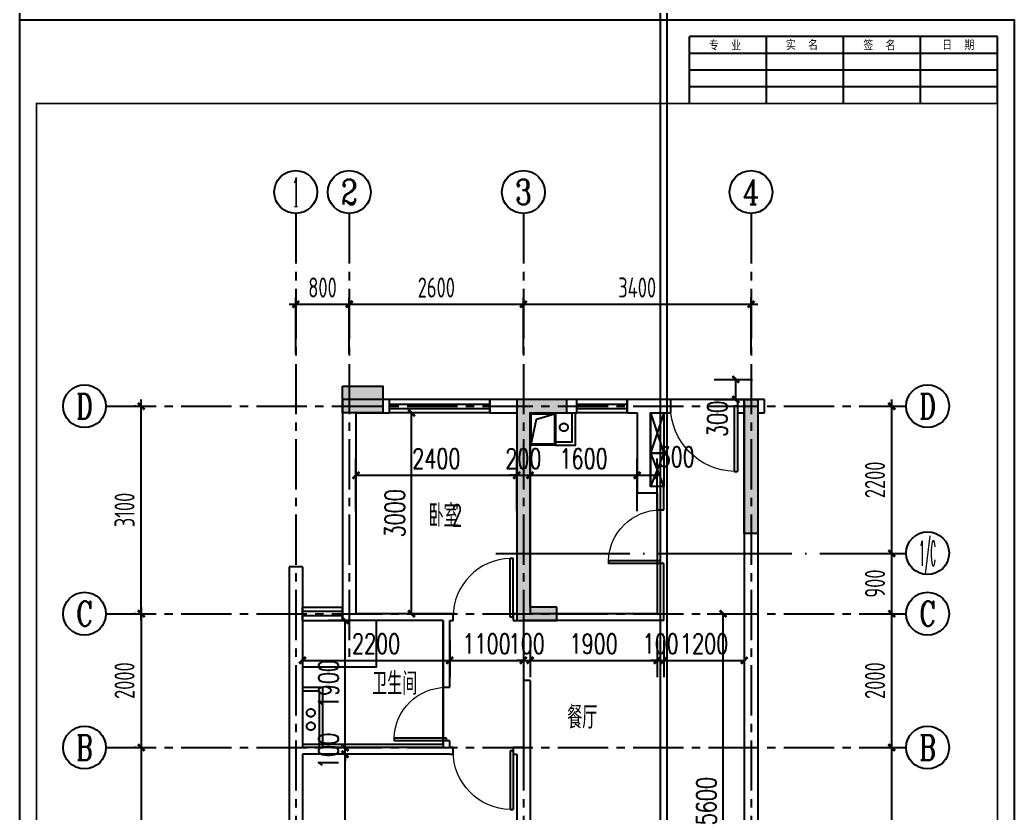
# Model space of a CAD drawing. Header units: millimetres. Extents: x -133666 to 880576, y -269375 to 86941.
# Drawn here: x 22354 to 37204, y -11248 to 605 of the extents above; entities that cross this region are included whole.
import ezdxf
from ezdxf.enums import TextEntityAlignment as Align

# ---------------------------------------------------------------- set-up
doc = ezdxf.new("R2010")
doc.units = ezdxf.units.MM
doc.header["$LTSCALE"] = 1000
for name, pattern in [('6#轴网(1-4)20181120$0$11 12 17 18 19 20 21 22-ZW$0$DOTE', [2.42, 2, -0.2, 0.02, -0.2]), ('CENTER', [50.8, 31.75, -6.35, 6.35, -6.35]), ('CENTER2', [1.125, 0.75, -0.125, 0.125, -0.125]), ('PS', [3200, 1500, -200, 1500])]:
    doc.linetypes.add(name, pattern=pattern)
doc.layers.get('0').update_dxf_attribs({"linetype": 'CONTINUOUS'})
doc.layers.get('Defpoints').update_dxf_attribs({"color": 6, "linetype": 'CONTINUOUS'})
for name, color, linetype in [('6#轴网(1-4)20181120$0$11 12 17 18 19 20 21 22-ZW$0$AXIS_轴号_A', 8, 'CONTINUOUS'), ('6#轴网(1-4)20181120$0$11 12 17 18 19 20 21 22-ZW$0$AXIS_轴文_A', 8, 'CONTINUOUS'), ('6#轴网(1-4)20181120$0$11 12 17 18 19 20 21 22-ZW$0$AXIS_轴线_A', 8, '6#轴网(1-4)20181120$0$11 12 17 18 19 20 21 22-ZW$0$DOTE'), ('6#轴网(1-4)20181120$0$AXIS_TEXT', 8, 'CONTINUOUS'), ('A-FUR', 8, 'CONTINUOUS'), ('A-烟气道', 105, 'CONTINUOUS'), ('A-第三道尺寸线', 105, 'CONTINUOUS'), ('A-降板区域', 251, 'CONTINUOUS'), ('AXIS', 253, 'CENTER'), ('BORDER', 7, 'CONTINUOUS'), ('DIM', 3, 'CONTINUOUS'), ('PS', 6, 'PS'), ('PUB_HATCH', 8, 'CONTINUOUS'), ('PUB_TEXT', 7, 'CONTINUOUS'), ('TEXT', 7, 'CONTINUOUS'), ('TQ', 7, 'CONTINUOUS'), ('WALL', 2, 'CONTINUOUS'), ('WINDOW', 4, 'CONTINUOUS'), ('ZZ001-PC 轮廓', 30, 'CONTINUOUS'), ('剪力墙', 6, 'CONTINUOUS')]:
    doc.layers.add(name, color=color, linetype=linetype)
doc.styles.add('6#轴网(1-4)20181120$0$11 12 17 18 19 20 21 22-ZW$0$_TCH_AXIS', font='COMPLEX', dxfattribs={"bigfont": 'GBCBIG'})
doc.styles.add('6#轴网(1-4)20181120$0$COMPLEX', font='COMPLEX')
doc.styles.add('_TCH_DIM_T3', font='SIMPLEX.shx', dxfattribs={"width": 0.705882, "bigfont": 'GBCBIG.shx'})
doc.styles.get("Standard").update_dxf_attribs({"font": 'tssdeng.shx', "bigfont": 'tssdchn.shx'})
doc.styles.add('TSSD_NORM', font='tssdeng.shx', dxfattribs={"bigfont": 'hztxt.shx'})
doc.styles.add('ZZ', font='tssdeng.shx', dxfattribs={"width": 0.7, "bigfont": 'tssdchn.shx'})
doc.dimstyles.new('_TCH_ARCH&&100', dxfattribs={"dimtxt": 297.5, "dimasz": 100, "dimexe": 250, "dimexo": 300, "dimgap": 100, "dimtad": 1, "dimdec": 0, "dimzin": 0, "dimdsep": 46, "dimtxsty": '_TCH_DIM_T3', "dimblk": 'ARCHTICK', "dimcen": 0.09, "dimclrt": 7, "dimazin": 2, "dimtfac": 1, "dimtdec": 0, "dimtix": 1, "dimtmove": 2, "dimatfit": 3, "dimfxl": 0, "dimtolj": 1, "dimtzin": 0, "dimarcsym": 0})
doc.dimstyles.new('TSSD_100_100', dxfattribs={"dimtxt": 300, "dimasz": 100, "dimexe": 100, "dimexo": 250, "dimgap": 100, "dimtad": 1, "dimdec": 0, "dimzin": 0, "dimdsep": 46, "dimtxsty": 'ZZ', "dimblk": 'ARCHTICK', "dimcen": 0, "dimdle": 100, "dimclrd": 256, "dimclrt": 7, "dimadec": 0, "dimazin": 0, "dimtfac": 1, "dimtdec": 0, "dimtix": 1, "dimtmove": 2, "dimatfit": 3, "dimfxl": 0, "dimtolj": 1, "dimtzin": 0, "dimarcsym": 0})

# ---------------------------------------------------------------- blocks, each defined once
blk = doc.blocks.new('_ArchTick')
at = {"color": 0, "linetype": 'ByBlock', "const_width": 0.4}
blk.add_lwpolyline([(-0.5, -0.5), (0.5, 0.5)], dxfattribs=at)
blk = doc.blocks.new('*D818')
at = {"layer": 'A-第三道尺寸线', "color": 0, "lineweight": -2}
for p, q in [((32724, -4769), (33296, -4769)), ((33046, -5069), (33046, -4769)), ((32724, -5069), (33296, -5069))]:
    blk.add_line(p, q, dxfattribs=at)
at = {"layer": 'Defpoints', "color": 0}
for p in [(32424, -4769), (33046, -4769), (32424, -5069)]:
    blk.add_point(p, dxfattribs=at)
at = {"layer": 'A-第三道尺寸线', "color": 0, "lineweight": -2, "xscale": 100, "yscale": 100, "zscale": 100}
for p, rotation in [((33046, -4769), 90), ((33046, -5069), 270)]:
    blk.add_blockref('_ArchTick', p, dxfattribs=dict(at, rotation=rotation))
at = {"layer": 'A-第三道尺寸线', "color": 7, "insert": (32771, -5358), "char_height": 297.5, "attachment_point": 5, "rotation": 90, "style": '_TCH_DIM_T3'}
blk.add_mtext('\\A1;300', dxfattribs=at)
blk = doc.blocks.new('6#轴网(1-4)20181120$0$_AXISO')
at = {"color": 8}
blk.add_circle((0, 0), 0.5, dxfattribs=at)
at = {"layer": '6#轴网(1-4)20181120$0$AXIS_TEXT', "color": 8, "style": '6#轴网(1-4)20181120$0$COMPLEX', "width": 1.041667}
blk.add_attdef('A', text='', height=0.56, dxfattribs=at).set_placement((-0.25, -0.28), (0.25, -0.28), align=Align.FIT)
blk = doc.blocks.new('*D344')
at = {"layer": 'Defpoints', "color": 0}
for p in [(-2307, 8900), (-2135, 8900), (-2135, 5800)]:
    blk.add_point(p, dxfattribs=at)
at = {"layer": 'DIM', "lineweight": -2}
blk.add_line((-2307, 5700), (-2307, 9000), dxfattribs=at)
at = {"layer": 'DIM', "color": 0, "lineweight": -2}
for p, q in [((-2385, 8900), (-2407, 8900)), ((-2385, 5800), (-2407, 5800))]:
    blk.add_line(p, q, dxfattribs=at)
at = {"layer": 'DIM', "lineweight": -2, "xscale": 100, "yscale": 100, "zscale": 100}
for p, rotation in [((-2307, 8900), 90), ((-2307, 5800), 270)]:
    blk.add_blockref('_ArchTick', p, dxfattribs=dict(at, rotation=rotation))
at = {"layer": 'DIM', "color": 7, "insert": (-2557, 7350), "char_height": 300, "attachment_point": 5, "rotation": 90, "style": 'ZZ'}
blk.add_mtext('\\A1;3100', dxfattribs=at)
blk = doc.blocks.new('*D347')
at = {"layer": 'Defpoints', "color": 0}
for p in [(-2135, 5800), (-2307, 3800), (-2135, 3800)]:
    blk.add_point(p, dxfattribs=at)
at = {"layer": 'DIM', "color": 0, "lineweight": -2}
for p, q in [((-2385, 5800), (-2407, 5800)), ((-2385, 3800), (-2407, 3800))]:
    blk.add_line(p, q, dxfattribs=at)
at = {"layer": 'DIM', "lineweight": -2}
blk.add_line((-2307, 5900), (-2307, 3700), dxfattribs=at)
at = {"layer": 'DIM', "lineweight": -2, "xscale": 100, "yscale": 100, "zscale": 100}
for p, rotation in [((-2307, 5800), 90), ((-2307, 3800), 270)]:
    blk.add_blockref('_ArchTick', p, dxfattribs=dict(at, rotation=rotation))
at = {"layer": 'DIM', "color": 7, "insert": (-2557, 4800), "char_height": 300, "attachment_point": 5, "rotation": 90, "style": 'ZZ'}
blk.add_mtext('\\A1;2000', dxfattribs=at)
blk = doc.blocks.new('*D348')
at = {"layer": 'Defpoints', "color": 0}
for p in [(-2135, 3800), (-2307, 100), (-2135, 100)]:
    blk.add_point(p, dxfattribs=at)
at = {"layer": 'DIM', "lineweight": -2}
blk.add_line((-2307, 3900), (-2307, 0), dxfattribs=at)
at = {"layer": 'DIM', "color": 0, "lineweight": -2}
for p, q in [((-2385, 3800), (-2407, 3800)), ((-2385, 100), (-2407, 100))]:
    blk.add_line(p, q, dxfattribs=at)
at = {"layer": 'DIM', "lineweight": -2, "xscale": 100, "yscale": 100, "zscale": 100}
for p, rotation in [((-2307, 3800), 90), ((-2307, 100), 270)]:
    blk.add_blockref('_ArchTick', p, dxfattribs=dict(at, rotation=rotation))
at = {"layer": 'DIM', "color": 7, "insert": (-2557, 1950), "char_height": 300, "attachment_point": 5, "rotation": 90, "style": 'ZZ'}
blk.add_mtext('\\A1;3700', dxfattribs=at)
blk = doc.blocks.new('*D349')
at = {"layer": 'Defpoints', "color": 0}
for p in [(6800, 10424), (3400, 9440), (6800, 9440)]:
    blk.add_point(p, dxfattribs=at)
at = {"layer": 'DIM', "lineweight": -2}
blk.add_line((3300, 10424), (6900, 10424), dxfattribs=at)
at = {"layer": 'DIM', "color": 0, "lineweight": -2}
for p, q in [((3400, 9690), (3400, 10524)), ((6800, 9690), (6800, 10524))]:
    blk.add_line(p, q, dxfattribs=at)
at = {"layer": 'DIM', "lineweight": -2, "xscale": 100, "yscale": 100, "zscale": 100, "rotation": 180}
blk.add_blockref('_ArchTick', (3400, 10424), dxfattribs=at)
at = {"layer": 'DIM', "lineweight": -2, "xscale": 100, "yscale": 100, "zscale": 100}
blk.add_blockref('_ArchTick', (6800, 10424), dxfattribs=at)
at = {"layer": 'DIM', "color": 7, "insert": (5100, 10674), "char_height": 300, "attachment_point": 5, "style": 'ZZ'}
blk.add_mtext('\\A1;3400', dxfattribs=at)
blk = doc.blocks.new('*D351')
at = {"layer": 'Defpoints', "color": 0}
for p in [(8739, 3800), (8902, 3800), (8739, 100)]:
    blk.add_point(p, dxfattribs=at)
at = {"layer": 'DIM', "lineweight": -2}
blk.add_line((8902, 0), (8902, 3900), dxfattribs=at)
at = {"layer": 'DIM', "color": 0, "lineweight": -2}
for p, q in [((8989, 3800), (9002, 3800)), ((8989, 100), (9002, 100))]:
    blk.add_line(p, q, dxfattribs=at)
at = {"layer": 'DIM', "lineweight": -2, "xscale": 100, "yscale": 100, "zscale": 100}
for p, rotation in [((8902, 3800), 90), ((8902, 100), 270)]:
    blk.add_blockref('_ArchTick', p, dxfattribs=dict(at, rotation=rotation))
at = {"layer": 'DIM', "color": 7, "insert": (8652, 1950), "char_height": 300, "attachment_point": 5, "rotation": 90, "style": 'ZZ'}
blk.add_mtext('\\A1;3700', dxfattribs=at)
blk = doc.blocks.new('*D352')
at = {"layer": 'Defpoints', "color": 0}
for p in [(8739, 5800), (8902, 5800), (8739, 3800)]:
    blk.add_point(p, dxfattribs=at)
at = {"layer": 'DIM', "lineweight": -2}
blk.add_line((8902, 3700), (8902, 5900), dxfattribs=at)
at = {"layer": 'DIM', "color": 0, "lineweight": -2}
for p, q in [((8989, 5800), (9002, 5800)), ((8989, 3800), (9002, 3800))]:
    blk.add_line(p, q, dxfattribs=at)
at = {"layer": 'DIM', "lineweight": -2, "xscale": 100, "yscale": 100, "zscale": 100}
for p, rotation in [((8902, 5800), 90), ((8902, 3800), 270)]:
    blk.add_blockref('_ArchTick', p, dxfattribs=dict(at, rotation=rotation))
at = {"layer": 'DIM', "color": 7, "insert": (8652, 4800), "char_height": 300, "attachment_point": 5, "rotation": 90, "style": 'ZZ'}
blk.add_mtext('\\A1;2000', dxfattribs=at)
blk = doc.blocks.new('*D353')
at = {"layer": 'Defpoints', "color": 0}
for p in [(8739, 6700), (8902, 6700), (8739, 5800)]:
    blk.add_point(p, dxfattribs=at)
at = {"layer": 'DIM', "lineweight": -2}
blk.add_line((8902, 5700), (8902, 6800), dxfattribs=at)
at = {"layer": 'DIM', "color": 0, "lineweight": -2}
for p, q in [((8989, 6700), (9002, 6700)), ((8989, 5800), (9002, 5800))]:
    blk.add_line(p, q, dxfattribs=at)
at = {"layer": 'DIM', "lineweight": -2, "xscale": 100, "yscale": 100, "zscale": 100}
for p, rotation in [((8902, 6700), 90), ((8902, 5800), 270)]:
    blk.add_blockref('_ArchTick', p, dxfattribs=dict(at, rotation=rotation))
at = {"layer": 'DIM', "color": 7, "insert": (8652, 6250), "char_height": 300, "attachment_point": 5, "rotation": 90, "style": 'ZZ'}
blk.add_mtext('\\A1;900', dxfattribs=at)
blk = doc.blocks.new('*D354')
at = {"layer": 'Defpoints', "color": 0}
for p in [(8739, 8900), (8902, 8900), (8739, 6700)]:
    blk.add_point(p, dxfattribs=at)
at = {"layer": 'DIM', "lineweight": -2}
blk.add_line((8902, 6600), (8902, 9000), dxfattribs=at)
at = {"layer": 'DIM', "color": 0, "lineweight": -2}
for p, q in [((8989, 8900), (9002, 8900)), ((8989, 6700), (9002, 6700))]:
    blk.add_line(p, q, dxfattribs=at)
at = {"layer": 'DIM', "lineweight": -2, "xscale": 100, "yscale": 100, "zscale": 100}
for p, rotation in [((8902, 8900), 90), ((8902, 6700), 270)]:
    blk.add_blockref('_ArchTick', p, dxfattribs=dict(at, rotation=rotation))
at = {"layer": 'DIM', "color": 7, "insert": (8652, 7800), "char_height": 300, "attachment_point": 5, "rotation": 90, "style": 'ZZ'}
blk.add_mtext('\\A1;2200', dxfattribs=at)
blk = doc.blocks.new('*D355')
at = {"layer": 'Defpoints', "color": 0}
for p in [(800, 10424), (0, 9440), (800, 9440)]:
    blk.add_point(p, dxfattribs=at)
at = {"layer": 'DIM', "lineweight": -2}
blk.add_line((-100, 10424), (900, 10424), dxfattribs=at)
at = {"layer": 'DIM', "color": 0, "lineweight": -2}
for p, q in [((0, 9690), (0, 10524)), ((800, 9690), (800, 10524))]:
    blk.add_line(p, q, dxfattribs=at)
at = {"layer": 'DIM', "lineweight": -2, "xscale": 100, "yscale": 100, "zscale": 100, "rotation": 180}
blk.add_blockref('_ArchTick', (0, 10424), dxfattribs=at)
at = {"layer": 'DIM', "lineweight": -2, "xscale": 100, "yscale": 100, "zscale": 100}
blk.add_blockref('_ArchTick', (800, 10424), dxfattribs=at)
at = {"layer": 'DIM', "color": 7, "insert": (400, 10674), "char_height": 300, "attachment_point": 5, "style": 'ZZ'}
blk.add_mtext('\\A1;800', dxfattribs=at)
blk = doc.blocks.new('*D356')
at = {"layer": 'Defpoints', "color": 0}
for p in [(3400, 10424), (800, 9440), (3400, 9440)]:
    blk.add_point(p, dxfattribs=at)
at = {"layer": 'DIM', "lineweight": -2}
blk.add_line((700, 10424), (3500, 10424), dxfattribs=at)
at = {"layer": 'DIM', "color": 0, "lineweight": -2}
for p, q in [((800, 9690), (800, 10524)), ((3400, 9690), (3400, 10524))]:
    blk.add_line(p, q, dxfattribs=at)
at = {"layer": 'DIM', "lineweight": -2, "xscale": 100, "yscale": 100, "zscale": 100, "rotation": 180}
blk.add_blockref('_ArchTick', (800, 10424), dxfattribs=at)
at = {"layer": 'DIM', "lineweight": -2, "xscale": 100, "yscale": 100, "zscale": 100}
blk.add_blockref('_ArchTick', (3400, 10424), dxfattribs=at)
at = {"layer": 'DIM', "color": 7, "insert": (2100, 10674), "char_height": 300, "attachment_point": 5, "style": 'ZZ'}
blk.add_mtext('\\A1;2600', dxfattribs=at)
blk = doc.blocks.new('_TSHQ_H')
at = {"layer": 'TQ'}
for p, q in [((-92, 0), (-92, 20)), ((0, 20), (-92, 20)), ((-69, 0), (-69, 20)), ((-46, 0), (-46, 20)), ((-23, 0), (-23, 20)), ((0, 0), (0, 20)), ((0, 15), (-92, 15)), ((0, 10), (-92, 10)), ((0, 5), (-92, 5))]:
    blk.add_line(p, q, dxfattribs=at)
at = {"layer": 'TEXT', "style": 'TSSD_NORM'}
for s, p in [('专  业', (-81.37, 15.89)), ('实  名', (-58.38, 16)), ('签  名', (-35.23, 15.89)), ('日  期', (-11.69, 16))]:
    blk.add_text(s, height=3, dxfattribs=at).set_placement(p, align=Align.CENTER)
blk = doc.blocks.new('B20190319225928')
at = {"layer": 'BORDER'}
blk.add_lwpolyline([(0, 0), (0, 29700), (42000, 29700), (42000, 0)], close=True, dxfattribs=at)
at = {"layer": 'BORDER', "const_width": 50}
blk.add_lwpolyline([(2500, 500), (2500, 29200), (41500, 29200), (41500, 500)], close=True, dxfattribs=at)
at = {"layer": 'BORDER', "xscale": 100, "yscale": 100, "zscale": 100, "rotation": 90}
blk.add_blockref('_TSHQ_H', (2500, 29200), dxfattribs=at)
blk = doc.blocks.new('$DorLib2D$00000001')
for p, q in [((0.45, 0.975), (0.5, 0.975)), ((0.45, 0), (0.45, 0.975)), ((0.5, 0), (0.5, 0.975)), ((0.5, 0), (0.45, 0))]:
    blk.add_line(p, q)
at = {"lineweight": 13}
blk.add_arc((0.475, 0), 0.975, 91.4693, 180, dxfattribs=at)
blk = doc.blocks.new('$TCHSYS$WIN2D')
for p, q in [((-0.5, 0.5), (0.5, 0.5)), ((-0.5, 0.5), (-0.5, -0.5)), ((0.5, 0.5), (0.5, -0.5)), ((0.5, 0.1667), (-0.5, 0.1667)), ((0.5, -0.1667), (-0.5, -0.1667)), ((-0.5, -0.5), (0.5, -0.5))]:
    blk.add_line(p, q)
blk = doc.blocks.new('*D822')
at = {"layer": 'A-第三道尺寸线', "color": 0, "lineweight": -2}
for p, q in [((32620, -8269), (33106, -8269)), ((32856, -13869), (32856, -8269)), ((32620, -13869), (33106, -13869))]:
    blk.add_line(p, q, dxfattribs=at)
at = {"layer": 'Defpoints', "color": 0}
for p in [(32320, -8269), (32856, -8269), (32320, -13869)]:
    blk.add_point(p, dxfattribs=at)
at = {"layer": 'A-第三道尺寸线', "color": 0, "lineweight": -2, "xscale": 100, "yscale": 100, "zscale": 100}
for p, rotation in [((32856, -8269), 90), ((32856, -13869), 270)]:
    blk.add_blockref('_ArchTick', p, dxfattribs=dict(at, rotation=rotation))
at = {"layer": 'A-第三道尺寸线', "color": 7, "insert": (32607, -11069), "char_height": 297.5, "attachment_point": 5, "rotation": 90, "style": '_TCH_DIM_T3'}
blk.add_mtext('\\A1;5600', dxfattribs=at)
blk = doc.blocks.new('*D823')
at = {"layer": 'A-第三道尺寸线', "color": 0, "lineweight": -2}
for p, q in [((27374, -6739), (27374, -5951)), ((29774, -6739), (29774, -5951)), ((27374, -6201), (29774, -6201))]:
    blk.add_line(p, q, dxfattribs=at)
at = {"layer": 'Defpoints', "color": 0}
for p in [(29774, -6201), (27374, -7039), (29774, -7039)]:
    blk.add_point(p, dxfattribs=at)
at = {"layer": 'A-第三道尺寸线', "color": 0, "lineweight": -2, "xscale": 100, "yscale": 100, "zscale": 100, "rotation": 180}
blk.add_blockref('_ArchTick', (27374, -6201), dxfattribs=at)
at = {"layer": 'A-第三道尺寸线', "color": 0, "lineweight": -2, "xscale": 100, "yscale": 100, "zscale": 100}
blk.add_blockref('_ArchTick', (29774, -6201), dxfattribs=at)
at = {"layer": 'A-第三道尺寸线', "color": 7, "insert": (28574, -5952), "char_height": 297.5, "attachment_point": 5, "style": '_TCH_DIM_T3'}
blk.add_mtext('\\A1;2400', dxfattribs=at)
blk = doc.blocks.new('*D824')
at = {"layer": 'A-第三道尺寸线', "color": 0, "lineweight": -2}
for p, q in [((29774, -6739), (29774, -5951)), ((29974, -6739), (29974, -5951)), ((29774, -6201), (29674, -6201)), ((29774, -6201), (29974, -6201)), ((29974, -6201), (30074, -6201))]:
    blk.add_line(p, q, dxfattribs=at)
at = {"layer": 'Defpoints', "color": 0}
for p in [(29974, -6201), (29774, -7039), (29974, -7039)]:
    blk.add_point(p, dxfattribs=at)
at = {"layer": 'A-第三道尺寸线', "color": 0, "lineweight": -2, "xscale": 100, "yscale": 100, "zscale": 100}
blk.add_blockref('_ArchTick', (29774, -6201), dxfattribs=at)
at = {"layer": 'A-第三道尺寸线', "color": 0, "lineweight": -2, "xscale": 100, "yscale": 100, "zscale": 100, "rotation": 180}
blk.add_blockref('_ArchTick', (29974, -6201), dxfattribs=at)
at = {"layer": 'A-第三道尺寸线', "color": 7, "insert": (29874, -5952), "char_height": 297.5, "attachment_point": 5, "style": '_TCH_DIM_T3'}
blk.add_mtext('\\A1;200', dxfattribs=at)
blk = doc.blocks.new('*D825')
at = {"layer": 'A-第三道尺寸线', "color": 0, "lineweight": -2}
for p, q in [((29974, -6739), (29974, -5951)), ((31574, -6739), (31574, -5951)), ((29974, -6201), (31574, -6201))]:
    blk.add_line(p, q, dxfattribs=at)
at = {"layer": 'Defpoints', "color": 0}
for p in [(31574, -6201), (29974, -7039), (31574, -7039)]:
    blk.add_point(p, dxfattribs=at)
at = {"layer": 'A-第三道尺寸线', "color": 0, "lineweight": -2, "xscale": 100, "yscale": 100, "zscale": 100, "rotation": 180}
blk.add_blockref('_ArchTick', (29974, -6201), dxfattribs=at)
at = {"layer": 'A-第三道尺寸线', "color": 0, "lineweight": -2, "xscale": 100, "yscale": 100, "zscale": 100}
blk.add_blockref('_ArchTick', (31574, -6201), dxfattribs=at)
at = {"layer": 'A-第三道尺寸线', "color": 7, "insert": (30774, -5952), "char_height": 297.5, "attachment_point": 5, "style": '_TCH_DIM_T3'}
blk.add_mtext('\\A1;1600', dxfattribs=at)
blk = doc.blocks.new('*D826')
at = {"layer": 'A-第三道尺寸线', "color": 0, "lineweight": -2}
for p, q in [((31574, -6739), (31574, -5951)), ((31874, -6739), (31874, -5951)), ((31574, -6201), (31874, -6201))]:
    blk.add_line(p, q, dxfattribs=at)
at = {"layer": 'Defpoints', "color": 0}
for p in [(31874, -6201), (31574, -7039), (31874, -7039)]:
    blk.add_point(p, dxfattribs=at)
at = {"layer": 'A-第三道尺寸线', "color": 0, "lineweight": -2, "xscale": 100, "yscale": 100, "zscale": 100, "rotation": 180}
blk.add_blockref('_ArchTick', (31574, -6201), dxfattribs=at)
at = {"layer": 'A-第三道尺寸线', "color": 0, "lineweight": -2, "xscale": 100, "yscale": 100, "zscale": 100}
blk.add_blockref('_ArchTick', (31874, -6201), dxfattribs=at)
at = {"layer": 'A-第三道尺寸线', "color": 7, "insert": (32163, -5926), "char_height": 297.5, "attachment_point": 5, "style": '_TCH_DIM_T3'}
blk.add_mtext('\\A1;300', dxfattribs=at)
blk = doc.blocks.new('*D827')
at = {"layer": 'A-第三道尺寸线', "color": 0, "lineweight": -2}
for p, q in [((26574, -8669), (26574, -9216)), ((28774, -8669), (28774, -9216)), ((26574, -8966), (28774, -8966))]:
    blk.add_line(p, q, dxfattribs=at)
at = {"layer": 'Defpoints', "color": 0}
for p in [(26574, -8369), (28774, -8369), (28774, -8966)]:
    blk.add_point(p, dxfattribs=at)
at = {"layer": 'A-第三道尺寸线', "color": 0, "lineweight": -2, "xscale": 100, "yscale": 100, "zscale": 100, "rotation": 180}
blk.add_blockref('_ArchTick', (26574, -8966), dxfattribs=at)
at = {"layer": 'A-第三道尺寸线', "color": 0, "lineweight": -2, "xscale": 100, "yscale": 100, "zscale": 100}
blk.add_blockref('_ArchTick', (28774, -8966), dxfattribs=at)
at = {"layer": 'A-第三道尺寸线', "color": 7, "insert": (27674, -8717), "char_height": 297.5, "attachment_point": 5, "style": '_TCH_DIM_T3'}
blk.add_mtext('\\A1;2200', dxfattribs=at)
blk = doc.blocks.new('*D828')
at = {"layer": 'A-第三道尺寸线', "color": 0, "lineweight": -2}
for p, q in [((28774, -8669), (28774, -9216)), ((29874, -8669), (29874, -9216)), ((28774, -8966), (29874, -8966))]:
    blk.add_line(p, q, dxfattribs=at)
at = {"layer": 'Defpoints', "color": 0}
for p in [(28774, -8369), (29874, -8369), (29874, -8966)]:
    blk.add_point(p, dxfattribs=at)
at = {"layer": 'A-第三道尺寸线', "color": 0, "lineweight": -2, "xscale": 100, "yscale": 100, "zscale": 100, "rotation": 180}
blk.add_blockref('_ArchTick', (28774, -8966), dxfattribs=at)
at = {"layer": 'A-第三道尺寸线', "color": 0, "lineweight": -2, "xscale": 100, "yscale": 100, "zscale": 100}
blk.add_blockref('_ArchTick', (29874, -8966), dxfattribs=at)
at = {"layer": 'A-第三道尺寸线', "color": 7, "insert": (29324, -8717), "char_height": 297.5, "attachment_point": 5, "style": '_TCH_DIM_T3'}
blk.add_mtext('\\A1;1100', dxfattribs=at)
blk = doc.blocks.new('*D829')
at = {"layer": 'A-第三道尺寸线', "color": 0, "lineweight": -2}
for p, q in [((29874, -8669), (29874, -9216)), ((29974, -8669), (29974, -9216)), ((29874, -8966), (29774, -8966)), ((29874, -8966), (29974, -8966)), ((29974, -8966), (30074, -8966))]:
    blk.add_line(p, q, dxfattribs=at)
at = {"layer": 'Defpoints', "color": 0}
for p in [(29874, -8369), (29974, -8369), (29974, -8966)]:
    blk.add_point(p, dxfattribs=at)
at = {"layer": 'A-第三道尺寸线', "color": 0, "lineweight": -2, "xscale": 100, "yscale": 100, "zscale": 100}
blk.add_blockref('_ArchTick', (29874, -8966), dxfattribs=at)
at = {"layer": 'A-第三道尺寸线', "color": 0, "lineweight": -2, "xscale": 100, "yscale": 100, "zscale": 100, "rotation": 180}
blk.add_blockref('_ArchTick', (29974, -8966), dxfattribs=at)
at = {"layer": 'A-第三道尺寸线', "color": 7, "insert": (29924, -8717), "char_height": 297.5, "attachment_point": 5, "style": '_TCH_DIM_T3'}
blk.add_mtext('\\A1;100', dxfattribs=at)
blk = doc.blocks.new('*D830')
at = {"layer": 'A-第三道尺寸线', "color": 0, "lineweight": -2}
for p, q in [((29974, -8669), (29974, -9216)), ((31874, -8669), (31874, -9216)), ((29974, -8966), (31874, -8966))]:
    blk.add_line(p, q, dxfattribs=at)
at = {"layer": 'Defpoints', "color": 0}
for p in [(29974, -8369), (31874, -8369), (31874, -8966)]:
    blk.add_point(p, dxfattribs=at)
at = {"layer": 'A-第三道尺寸线', "color": 0, "lineweight": -2, "xscale": 100, "yscale": 100, "zscale": 100, "rotation": 180}
blk.add_blockref('_ArchTick', (29974, -8966), dxfattribs=at)
at = {"layer": 'A-第三道尺寸线', "color": 0, "lineweight": -2, "xscale": 100, "yscale": 100, "zscale": 100}
blk.add_blockref('_ArchTick', (31874, -8966), dxfattribs=at)
at = {"layer": 'A-第三道尺寸线', "color": 7, "insert": (30924, -8717), "char_height": 297.5, "attachment_point": 5, "style": '_TCH_DIM_T3'}
blk.add_mtext('\\A1;1900', dxfattribs=at)
blk = doc.blocks.new('*D831')
at = {"layer": 'A-第三道尺寸线', "color": 0, "lineweight": -2}
for p, q in [((31874, -8669), (31874, -9216)), ((31974, -8669), (31974, -9216)), ((31874, -8966), (31774, -8966)), ((31874, -8966), (31974, -8966)), ((31974, -8966), (32074, -8966))]:
    blk.add_line(p, q, dxfattribs=at)
at = {"layer": 'Defpoints', "color": 0}
for p in [(31874, -8369), (31974, -8369), (31974, -8966)]:
    blk.add_point(p, dxfattribs=at)
at = {"layer": 'A-第三道尺寸线', "color": 0, "lineweight": -2, "xscale": 100, "yscale": 100, "zscale": 100}
blk.add_blockref('_ArchTick', (31874, -8966), dxfattribs=at)
at = {"layer": 'A-第三道尺寸线', "color": 0, "lineweight": -2, "xscale": 100, "yscale": 100, "zscale": 100, "rotation": 180}
blk.add_blockref('_ArchTick', (31974, -8966), dxfattribs=at)
at = {"layer": 'A-第三道尺寸线', "color": 7, "insert": (31924, -8717), "char_height": 297.5, "attachment_point": 5, "style": '_TCH_DIM_T3'}
blk.add_mtext('\\A1;100', dxfattribs=at)
blk = doc.blocks.new('*D832')
at = {"layer": 'A-第三道尺寸线', "color": 0, "lineweight": -2}
for p, q in [((31974, -8669), (31974, -9216)), ((33174, -8669), (33174, -9216)), ((31974, -8966), (33174, -8966))]:
    blk.add_line(p, q, dxfattribs=at)
at = {"layer": 'Defpoints', "color": 0}
for p in [(31974, -8369), (33174, -8369), (33174, -8966)]:
    blk.add_point(p, dxfattribs=at)
at = {"layer": 'A-第三道尺寸线', "color": 0, "lineweight": -2, "xscale": 100, "yscale": 100, "zscale": 100, "rotation": 180}
blk.add_blockref('_ArchTick', (31974, -8966), dxfattribs=at)
at = {"layer": 'A-第三道尺寸线', "color": 0, "lineweight": -2, "xscale": 100, "yscale": 100, "zscale": 100}
blk.add_blockref('_ArchTick', (33174, -8966), dxfattribs=at)
at = {"layer": 'A-第三道尺寸线', "color": 7, "insert": (32574, -8717), "char_height": 297.5, "attachment_point": 5, "style": '_TCH_DIM_T3'}
blk.add_mtext('\\A1;1200', dxfattribs=at)
blk = doc.blocks.new('*D833')
at = {"layer": 'A-第三道尺寸线', "color": 0, "lineweight": -2}
for p, q in [((27424, -10369), (26961, -10369)), ((27211, -13869), (27211, -10369)), ((27424, -13869), (26961, -13869))]:
    blk.add_line(p, q, dxfattribs=at)
at = {"layer": 'Defpoints', "color": 0}
for p in [(27211, -10369), (27724, -10369), (27724, -13869)]:
    blk.add_point(p, dxfattribs=at)
at = {"layer": 'A-第三道尺寸线', "color": 0, "lineweight": -2, "xscale": 100, "yscale": 100, "zscale": 100}
for p, rotation in [((27211, -10369), 90), ((27211, -13869), 270)]:
    blk.add_blockref('_ArchTick', p, dxfattribs=dict(at, rotation=rotation))
at = {"layer": 'A-第三道尺寸线', "color": 7, "insert": (26962, -12119), "char_height": 297.5, "attachment_point": 5, "rotation": 90, "style": '_TCH_DIM_T3'}
blk.add_mtext('\\A1;3500', dxfattribs=at)
blk = doc.blocks.new('*D834')
at = {"layer": 'A-第三道尺寸线', "color": 0, "lineweight": -2}
for p, q in [((27211, -10269), (27211, -10169)), ((27424, -10269), (26961, -10269)), ((27424, -10369), (26961, -10369)), ((27211, -10369), (27211, -10269)), ((27211, -10369), (27211, -10469))]:
    blk.add_line(p, q, dxfattribs=at)
at = {"layer": 'Defpoints', "color": 0}
for p in [(27211, -10269), (27724, -10269), (27724, -10369)]:
    blk.add_point(p, dxfattribs=at)
at = {"layer": 'A-第三道尺寸线', "color": 0, "lineweight": -2, "xscale": 100, "yscale": 100, "zscale": 100}
for p, rotation in [((27211, -10269), 270), ((27211, -10369), 90)]:
    blk.add_blockref('_ArchTick', p, dxfattribs=dict(at, rotation=rotation))
at = {"layer": 'A-第三道尺寸线', "color": 7, "insert": (26962, -10319), "char_height": 297.5, "attachment_point": 5, "rotation": 90, "style": '_TCH_DIM_T3'}
blk.add_mtext('\\A1;100', dxfattribs=at)
blk = doc.blocks.new('*D835')
at = {"layer": 'A-第三道尺寸线', "color": 0, "lineweight": -2}
for p, q in [((27424, -8369), (26961, -8369)), ((27211, -10269), (27211, -8369)), ((27424, -10269), (26961, -10269))]:
    blk.add_line(p, q, dxfattribs=at)
at = {"layer": 'Defpoints', "color": 0}
for p in [(27211, -8369), (27724, -8369), (27724, -10269)]:
    blk.add_point(p, dxfattribs=at)
at = {"layer": 'A-第三道尺寸线', "color": 0, "lineweight": -2, "xscale": 100, "yscale": 100, "zscale": 100}
for p, rotation in [((27211, -8369), 90), ((27211, -10269), 270)]:
    blk.add_blockref('_ArchTick', p, dxfattribs=dict(at, rotation=rotation))
at = {"layer": 'A-第三道尺寸线', "color": 7, "insert": (26962, -9319), "char_height": 297.5, "attachment_point": 5, "rotation": 90, "style": '_TCH_DIM_T3'}
blk.add_mtext('\\A1;1900', dxfattribs=at)
blk = doc.blocks.new('*D836')
at = {"layer": 'A-第三道尺寸线', "color": 0, "lineweight": -2}
for p, q in [((28324, -5269), (27954, -5269)), ((28204, -8269), (28204, -5269)), ((28324, -8269), (27954, -8269))]:
    blk.add_line(p, q, dxfattribs=at)
at = {"layer": 'Defpoints', "color": 0}
for p in [(28204, -5269), (28624, -5269), (28624, -8269)]:
    blk.add_point(p, dxfattribs=at)
at = {"layer": 'A-第三道尺寸线', "color": 0, "lineweight": -2, "xscale": 100, "yscale": 100, "zscale": 100}
for p, rotation in [((28204, -5269), 90), ((28204, -8269), 270)]:
    blk.add_blockref('_ArchTick', p, dxfattribs=dict(at, rotation=rotation))
at = {"layer": 'A-第三道尺寸线', "color": 7, "insert": (27955, -6769), "char_height": 297.5, "attachment_point": 5, "rotation": 90, "style": '_TCH_DIM_T3'}
blk.add_mtext('\\A1;3000', dxfattribs=at)
blk = doc.blocks.new('B20190222125856')
at = {"layer": '6#轴网(1-4)20181120$0$11 12 17 18 19 20 21 22-ZW$0$AXIS_轴线_A'}
blk.add_line((2989.5, 6700), (9118.2, 6700), dxfattribs=at)
at = {"layer": 'AXIS', "linetype": 'CENTER2'}
for p, q in [((0, 11781), (0, -2685.7)), ((800, 11781), (800, 5144.8)), ((3400, 11781), (3400, -2685.7)), ((6800, 11781), (6800, -2685.7)), ((-2834.7, 8900), (9118.1, 8900)), ((-2834.7, 5800), (9118.1, 5800)), ((-2834.7, 3800), (9118.1, 3800))]:
    blk.add_line(p, q, dxfattribs=at)
at = {"layer": '6#轴网(1-4)20181120$0$11 12 17 18 19 20 21 22-ZW$0$AXIS_轴号_A'}
ref = blk.add_blockref('6#轴网(1-4)20181120$0$_AXISO', (0, 12101), dxfattribs=dict(at, xscale=640, yscale=640, zscale=640))
ref.add_attrib('A', '1', dxfattribs={"layer": '6#轴网(1-4)20181120$0$11 12 17 18 19 20 21 22-ZW$0$AXIS_轴文_A', "height": 435.8, "style": '6#轴网(1-4)20181120$0$11 12 17 18 19 20 21 22-ZW$0$_TCH_AXIS', "width": 0.555556}).set_placement((-51.9, 11883.1), (51.9, 11883.1), align=Align.FIT)
ref = blk.add_blockref('6#轴网(1-4)20181120$0$_AXISO', (800, 12101), dxfattribs=dict(at, xscale=640, yscale=640, zscale=640))
ref.add_attrib('A', '2', dxfattribs={"layer": '6#轴网(1-4)20181120$0$11 12 17 18 19 20 21 22-ZW$0$AXIS_轴文_A', "height": 372.8, "style": '6#轴网(1-4)20181120$0$11 12 17 18 19 20 21 22-ZW$0$_TCH_AXIS'}).set_placement((675.7, 11914.6), (924.3, 11914.6), align=Align.FIT)
ref = blk.add_blockref('6#轴网(1-4)20181120$0$_AXISO', (3400, 12101), dxfattribs=dict(at, xscale=640, yscale=640, zscale=640))
ref.add_attrib('A', '3', dxfattribs={"layer": '6#轴网(1-4)20181120$0$11 12 17 18 19 20 21 22-ZW$0$AXIS_轴文_A', "height": 372.8, "style": '6#轴网(1-4)20181120$0$11 12 17 18 19 20 21 22-ZW$0$_TCH_AXIS'}).set_placement((3275.7, 11914.6), (3524.3, 11914.6), align=Align.FIT)
ref = blk.add_blockref('6#轴网(1-4)20181120$0$_AXISO', (6800, 12101), dxfattribs=dict(at, xscale=640, yscale=640, zscale=640))
ref.add_attrib('A', '4', dxfattribs={"layer": '6#轴网(1-4)20181120$0$11 12 17 18 19 20 21 22-ZW$0$AXIS_轴文_A', "height": 372.8, "style": '6#轴网(1-4)20181120$0$11 12 17 18 19 20 21 22-ZW$0$_TCH_AXIS', "width": 0.875}).set_placement((6675.7, 11914.6), (6924.3, 11914.6), align=Align.FIT)
at = {"layer": '6#轴网(1-4)20181120$0$11 12 17 18 19 20 21 22-ZW$0$AXIS_轴号_A', "color": 6}
ref = blk.add_blockref('6#轴网(1-4)20181120$0$_AXISO', (-3154.7, 8900), dxfattribs=dict(at, xscale=640, yscale=640, zscale=640))
ref.add_attrib('A', 'D', dxfattribs={"layer": '6#轴网(1-4)20181120$0$11 12 17 18 19 20 21 22-ZW$0$AXIS_轴文_A', "height": 372.8, "style": '6#轴网(1-4)20181120$0$11 12 17 18 19 20 21 22-ZW$0$_TCH_AXIS', "width": 0.823529}).set_placement((-3278.9, 8713.6), (-3030.4, 8713.6), align=Align.FIT)
ref = blk.add_blockref('6#轴网(1-4)20181120$0$_AXISO', (9438.1, 8900), dxfattribs=dict(at, xscale=640, yscale=640, zscale=640))
ref.add_attrib('A', 'D', dxfattribs={"layer": '6#轴网(1-4)20181120$0$11 12 17 18 19 20 21 22-ZW$0$AXIS_轴文_A', "height": 372.8, "style": '6#轴网(1-4)20181120$0$11 12 17 18 19 20 21 22-ZW$0$_TCH_AXIS', "width": 0.823529}).set_placement((9313.9, 8713.6), (9562.4, 8713.6), align=Align.FIT)
ref = blk.add_blockref('6#轴网(1-4)20181120$0$_AXISO', (9438.2, 6703.8), dxfattribs=dict(at, xscale=640, yscale=640, zscale=640))
ref.add_attrib('A', '1/C', dxfattribs={"layer": '6#轴网(1-4)20181120$0$11 12 17 18 19 20 21 22-ZW$0$AXIS_轴文_A', "height": 372.76, "style": '6#轴网(1-4)20181120$0$11 12 17 18 19 20 21 22-ZW$0$_TCH_AXIS', "width": 0.269231}).set_placement((9313.9, 6517.5), (9562.4, 6517.5), align=Align.FIT)
ref = blk.add_blockref('6#轴网(1-4)20181120$0$_AXISO', (-3154.7, 5800), dxfattribs=dict(at, xscale=640, yscale=640, zscale=640))
ref.add_attrib('A', 'C', dxfattribs={"layer": '6#轴网(1-4)20181120$0$11 12 17 18 19 20 21 22-ZW$0$AXIS_轴文_A', "height": 372.8, "style": '6#轴网(1-4)20181120$0$11 12 17 18 19 20 21 22-ZW$0$_TCH_AXIS', "width": 0.933333}).set_placement((-3278.9, 5613.6), (-3030.4, 5613.6), align=Align.FIT)
ref = blk.add_blockref('6#轴网(1-4)20181120$0$_AXISO', (9438.1, 5800), dxfattribs=dict(at, xscale=640, yscale=640, zscale=640))
ref.add_attrib('A', 'C', dxfattribs={"layer": '6#轴网(1-4)20181120$0$11 12 17 18 19 20 21 22-ZW$0$AXIS_轴文_A', "height": 372.8, "style": '6#轴网(1-4)20181120$0$11 12 17 18 19 20 21 22-ZW$0$_TCH_AXIS', "width": 0.933333}).set_placement((9313.9, 5613.6), (9562.4, 5613.6), align=Align.FIT)
ref = blk.add_blockref('6#轴网(1-4)20181120$0$_AXISO', (-3154.7, 3800), dxfattribs=dict(at, xscale=640, yscale=640, zscale=640))
ref.add_attrib('A', 'B', dxfattribs={"layer": '6#轴网(1-4)20181120$0$11 12 17 18 19 20 21 22-ZW$0$AXIS_轴文_A', "height": 372.8, "style": '6#轴网(1-4)20181120$0$11 12 17 18 19 20 21 22-ZW$0$_TCH_AXIS', "width": 0.823529}).set_placement((-3278.9, 3613.6), (-3030.4, 3613.6), align=Align.FIT)
ref = blk.add_blockref('6#轴网(1-4)20181120$0$_AXISO', (9438.1, 3800), dxfattribs=dict(at, xscale=640, yscale=640, zscale=640))
ref.add_attrib('A', 'B', dxfattribs={"layer": '6#轴网(1-4)20181120$0$11 12 17 18 19 20 21 22-ZW$0$AXIS_轴文_A', "height": 372.8, "style": '6#轴网(1-4)20181120$0$11 12 17 18 19 20 21 22-ZW$0$_TCH_AXIS', "width": 0.823529}).set_placement((9313.9, 3613.6), (9562.4, 3613.6), align=Align.FIT)
at = {"layer": 'DIM'}
for base, p1, p2, picture, middle in [((800, 10424), (0, 9440.5), (800, 9440.5), '*D355', (400, 10674)), ((3400, 10424), (800, 9440.5), (3400, 9440.5), '*D356', (2100, 10674)), ((6800, 10424), (3400, 9440.5), (6800, 9440.5), '*D349', (5100, 10674))]:
    dim = blk.add_linear_dim(base=base, p1=p1, p2=p2, dimstyle='TSSD_100_100', dxfattribs=at)
    dim.commit()
    dim.dimension.update_dxf_attribs({"geometry": picture, "text_midpoint": middle})
for base, p1, p2, picture, middle in [((-2307.2, 8900), (-2134.7, 5800), (-2134.7, 8900), '*D344', (-2557.2, 7350)), ((8902.1, 8900), (8738.9, 6700), (8738.9, 8900), '*D354', (8652.1, 7800)), ((8902.1, 6700), (8738.9, 5800), (8738.9, 6700), '*D353', (8652.1, 6250)), ((-2307.2, 3800), (-2134.7, 5800), (-2134.7, 3800), '*D347', (-2557.2, 4800)), ((8902.1, 5800), (8738.9, 3800), (8738.9, 5800), '*D352', (8652.1, 4800)), ((-2307.2, 100), (-2134.7, 3800), (-2134.7, 100), '*D348', (-2557.2, 1950)), ((8902.1, 3800), (8738.9, 100), (8738.9, 3800), '*D351', (8652.1, 1950))]:
    dim = blk.add_linear_dim(base=base, p1=p1, p2=p2, angle=90, dimstyle='TSSD_100_100', dxfattribs=at)
    dim.commit()
    dim.dimension.update_dxf_attribs({"geometry": picture, "text_midpoint": middle})

msp = doc.modelspace()

# ---------------------------------------------------------------- hatches: boundary and pattern name
at = {"layer": 'PUB_HATCH'}
for points in [[(27174, -4868.7), (27774, -4868.7), (27774, -5268.7), (27174, -5268.7)], [(30374, -8168.7), (29974, -8168.7), (29974, -5268.7), (30524, -5268.7), (30524, -5068.7), (29774, -5068.7), (29774, -8368.7), (29974, -8368.7), (30374, -8368.7)], [(33174, -5068.7), (33374, -5068.7), (33374, -7068.7), (33174, -7068.7), (33174, -5268.7)]]:
    msp.add_hatch(color=256, dxfattribs=at).paths.add_polyline_path(points)

# ---------------------------------------------------------------- linework, layer by layer
at = {"layer": 'A-FUR'}
for p, q in [((31774, -5268.7), (31974, -5868.7)), ((31974, -5268.7), (31774, -5868.7)), ((31974, -5868.7), (31774, -6368.7)), ((31774, -5868.7), (31974, -6368.7))]:
    msp.add_line(p, q, dxfattribs=at)
for p in [(31924, -60536.6), (32024, -60536.6)]:
    msp.add_xline(p, (0, 1), dxfattribs=at)
for points in [[(31974, -5868.7), (31774, -5868.7), (31774, -5268.7), (31974, -5268.7)], [(31974, -6368.7), (31774, -6368.7), (31774, -5868.7), (31974, -5868.7)]]:
    msp.add_lwpolyline(points, close=True, dxfattribs=at)
at = {"layer": 'A-烟气道'}
for points in [[(29974, -5268.7), (30354, -5268.7), (30354, -5748.7), (29974, -5748.7)], [(29989, -5283.7), (30339, -5283.7), (30339, -5733.7), (29989, -5733.7)]]:
    msp.add_lwpolyline(points, close=True, dxfattribs=at)
msp.add_lwpolyline([(29989, -5733.7), (30071.8, -5360.8), (30339, -5283.7)], dxfattribs=at)
at = {"layer": 'A-降板区域'}
msp.add_lwpolyline([(28674, -8368.7), (27674, -8368.7), (27674, -9068.7), (27674, -9068.7), (26574, -9068.7), (26574, -10218.7), (28674, -10218.7)], close=True, dxfattribs=at)
at = {"layer": 'PS', "ltscale": 0.5}
for centre in [(30479, -5483.7), (26699, -9750.3), (26699, -9950.3)]:
    msp.add_circle(centre, 60, dxfattribs=at)
at = {"layer": 'WALL'}
for p, q in [((27174, -5068.7), (27174, -8168.7)), ((27874, -5068.7), (27174, -5068.7)), ((27874, -5268.7), (27874, -5068.7)), ((29874, -5068.7), (29374, -5068.7)), ((29374, -5068.7), (29374, -5268.7)), ((30674, -5068.7), (29874, -5068.7)), ((30674, -5268.7), (30674, -5068.7)), ((31674, -5068.7), (31424, -5068.7)), ((31424, -5068.7), (31424, -5268.7)), ((32074, -5068.7), (31674, -5068.7)), ((32074, -5268.7), (32074, -5068.7)), ((33374, -5068.7), (33074, -5068.7)), ((33074, -5068.7), (33074, -5268.7)), ((33174, -5068.7), (33174, -13968.7)), ((33474, -5068.7), (33174, -5068.7)), ((33374, -5068.7), (33374, -13968.7)), ((33474, -5268.7), (33474, -5068.7)), ((27374, -5268.7), (27374, -8268.7)), ((27374, -5268.7), (27874, -5268.7)), ((29374, -5268.7), (29774, -5268.7)), ((29774, -5268.7), (29774, -8268.7)), ((29974, -5268.7), (29974, -8268.7)), ((29974, -5268.7), (30674, -5268.7)), ((31424, -5268.7), (31574, -5268.7)), ((31574, -5268.7), (31574, -6468.7)), ((31774, -5268.7), (31774, -6368.7)), ((31774, -5268.7), (32074, -5268.7)), ((33074, -5268.7), (33174, -5268.7)), ((33174, -5268.7), (33174, -13868.7)), ((33374, -5268.7), (33374, -13868.7)), ((33374, -5268.7), (33474, -5268.7)), ((31974, -6368.7), (31774, -6368.7)), ((31974, -6718.7), (31974, -6368.7)), ((31874, -6468.7), (31574, -6468.7)), ((31874, -6468.7), (31874, -6718.7)), ((31874, -6718.7), (31974, -6718.7)), ((26374, -7568.7), (26374, -8268.7)), ((26574, -7568.7), (26374, -7568.7)), ((26574, -7568.7), (26574, -8168.7)), ((31974, -7518.7), (31874, -7518.7)), ((31874, -7518.7), (31874, -8268.7)), ((31974, -8368.7), (31974, -7518.7)), ((26374, -8268.7), (26374, -10268.7)), ((26574, -8168.7), (26574, -8368.7)), ((27174, -8168.7), (27174, -8368.7)), ((28774, -8268.7), (27374, -8268.7)), ((28824, -8268.7), (28774, -8268.7)), ((28824, -8368.7), (28824, -8268.7)), ((29774, -8268.7), (29724, -8268.7)), ((29724, -8268.7), (29724, -8368.7)), ((31874, -8268.7), (29974, -8268.7)), ((26574, -8368.7), (26574, -10268.7)), ((27174, -8368.7), (27274, -8368.7)), ((28674, -8368.7), (27274, -8368.7)), ((28674, -8368.7), (28674, -9368.7)), ((28774, -9368.7), (28774, -8368.7)), ((28774, -8368.7), (28824, -8368.7)), ((29724, -8368.7), (29874, -8368.7)), ((31974, -8368.7), (29874, -8368.7)), ((29874, -9268.7), (29874, -10268.7)), ((29974, -9268.7), (29874, -9268.7)), ((29974, -9268.7), (29974, -10268.7)), ((28674, -9368.7), (28774, -9368.7)), ((28774, -10168.7), (28674, -10168.7)), ((28674, -10168.7), (28674, -10268.7)), ((28774, -10268.7), (28774, -10168.7)), ((26374, -10268.7), (26374, -14068.7)), ((28674, -10268.7), (26574, -10268.7)), ((26574, -10368.7), (26574, -13868.7)), ((28774, -10368.7), (26574, -10368.7)), ((28824, -10268.7), (28774, -10268.7)), ((28774, -10368.7), (28824, -10368.7)), ((28824, -10368.7), (28824, -10268.7)), ((29874, -10268.7), (29724, -10268.7)), ((29724, -10268.7), (29724, -10368.7)), ((29724, -10368.7), (29774, -10368.7)), ((29774, -10368.7), (29774, -13868.7)), ((29974, -10268.7), (29974, -13868.7))]:
    msp.add_line(p, q, dxfattribs=at)
for points in [[(30354, -5748.7), (30654, -5748.7), (30654, -5268.7)], [(30354, -5698.7), (30604, -5698.7), (30604, -5268.7)], [(26574, -9368.7), (26874, -9368.7), (26874, -10268.7)], [(26574, -9418.7), (26824, -9418.7), (26824, -10268.7)]]:
    msp.add_lwpolyline(points, dxfattribs=at)
at = {"layer": 'WINDOW'}
for p, q in [((33074, -5068.7), (32074, -5068.7)), ((31874, -6718.7), (31874, -7518.7)), ((28674, -9368.7), (28674, -10168.7))]:
    msp.add_line(p, q, dxfattribs=at)
at = {"layer": 'ZZ001-PC 轮廓'}
msp.add_xline((22353.8, -133793.6), (0, 1), dxfattribs=at)
at = {"layer": '剪力墙', "elevation": 0}
for points in [[(27174, -4868.7), (27774, -4868.7), (27774, -5268.7), (27174, -5268.7)], [(30374, -8168.7), (29974, -8168.7), (29974, -5268.7), (30524, -5268.7), (30524, -5068.7), (29774, -5068.7), (29774, -8368.7), (29974, -8368.7), (30374, -8368.7)], [(33174, -5068.7), (33374, -5068.7), (33374, -7068.7), (33174, -7068.7), (33174, -5268.7)]]:
    msp.add_lwpolyline(points, close=True, dxfattribs=at)
for points in [[(27374, -5268.7), (27374, -5268.7)], [(33174, -5268.7), (33174, -5268.7)]]:
    msp.add_lwpolyline(points, dxfattribs=at)

# ---------------------------------------------------------------- block references
at = {"layer": 'DIM'}
msp.add_blockref('B20190222125856', (26474, -14068.7), dxfattribs=at)
at = {"layer": 'WALL', "xscale": 0.5, "yscale": 0.5, "zscale": 0.5, "rotation": 270}
msp.add_blockref('B20190319225928', (22353.8, 604.5), dxfattribs=at)
at = {"layer": 'WINDOW'}
for name, p, xscale, yscale, zscale, rotation in [('$TCHSYS$WIN2D', (28624, -5168.7), 1500, 200, 1500, 180), ('$TCHSYS$WIN2D', (31049, -5168.7), 750, 200, 750, 180), ('$DorLib2D$00000001', (32574, -5168.7), -1000, 1000, -1000, 180), ('$DorLib2D$00000001', (31924, -7118.7), -800, 800, 800, 90), ('$TCHSYS$WIN2D', (26874, -8268.7), -600, 200, -600, 180), ('$DorLib2D$00000001', (28724, -9768.7), -800, 800, 800, 90), ('$DorLib2D$00000001', (29274, -10318.7), -900, 900, -900, 180)]:
    msp.add_blockref(name, p, dxfattribs=dict(at, xscale=xscale, yscale=yscale, zscale=zscale, rotation=rotation))
at = {"layer": 'WINDOW', "xscale": 900, "yscale": 900, "zscale": -900}
msp.add_blockref('$DorLib2D$00000001', (29274, -8318.7), dxfattribs=at)

# ---------------------------------------------------------------- texts
at = {"layer": 'PUB_TEXT', "width": 0.7}
for s, height, p in [('卧室', 337.59, (28458, -6972.7)), ('2', 350, (28802.1, -6972.7)), ('卫生间', 337.59, (27615.4, -9482.9)), ('餐厅', 337.59, (30529.3, -9986.1))]:
    msp.add_text(s, height=height, dxfattribs=at).set_placement(p)

# ---------------------------------------------------------------- dimensions: what is measured, and where the dimension line sits
at = {"layer": 'A-第三道尺寸线'}
for base, p1, p2, angle, picture, middle in [((33046.1, -4768.7), (32424.2, -5068.7), (32424.2, -4768.7), 90, '*D818', (32771.1, -5357.7)), ((31874, -6200.9), (31574, -7038.7), (31874, -7038.7), 0, '*D826', (32163, -5925.9))]:
    dim = msp.add_linear_dim(base=base, p1=p1, p2=p2, angle=angle, dimstyle='_TCH_ARCH&&100', dxfattribs=at)
    dim.commit()
    dim.dimension.update_dxf_attribs({"geometry": picture, "text_midpoint": middle, "dimtype": 129})
for p1, p2, distance, picture, middle in [((28624, -8268.7), (28624, -5268.7), 419.8, '*D836', (27955.4, -6768.7)), ((27374, -7038.7), (29774, -7038.7), 837.8, '*D823', (28574, -5952.2)), ((29774, -7038.7), (29974, -7038.7), 837.8, '*D824', (29874, -5952.2)), ((29974, -7038.7), (31574, -7038.7), 837.8, '*D825', (30774, -5952.2)), ((27724, -10268.7), (27724, -8368.7), 512.8, '*D835', (26962.4, -9318.7)), ((32320, -13868.7), (32320, -8268.7), -535.7, '*D822', (32606.9, -11068.7)), ((26574, -8368.7), (28774, -8368.7), -597.2, '*D827', (27674, -8717.2)), ((28774, -8368.7), (29874, -8368.7), -597.2, '*D828', (29324, -8717.2)), ((29874, -8368.7), (29974, -8368.7), -597.2, '*D829', (29924, -8717.2)), ((29974, -8368.7), (31874, -8368.7), -597.2, '*D830', (30924, -8717.2)), ((31874, -8368.7), (31974, -8368.7), -597.2, '*D831', (31924, -8717.2)), ((31974, -8368.7), (33174, -8368.7), -597.2, '*D832', (32574, -8717.2)), ((27724, -10368.7), (27724, -10268.7), 512.8, '*D834', (26962.4, -10318.7)), ((27724, -13868.7), (27724, -10368.7), 512.8, '*D833', (26962.4, -12118.7))]:
    dim = msp.add_aligned_dim(p1=p1, p2=p2, distance=distance, dimstyle='_TCH_ARCH&&100', dxfattribs=at)
    dim.commit()
    dim.dimension.update_dxf_attribs({"geometry": picture, "text_midpoint": middle})

doc.saveas('drawing.dxf')
